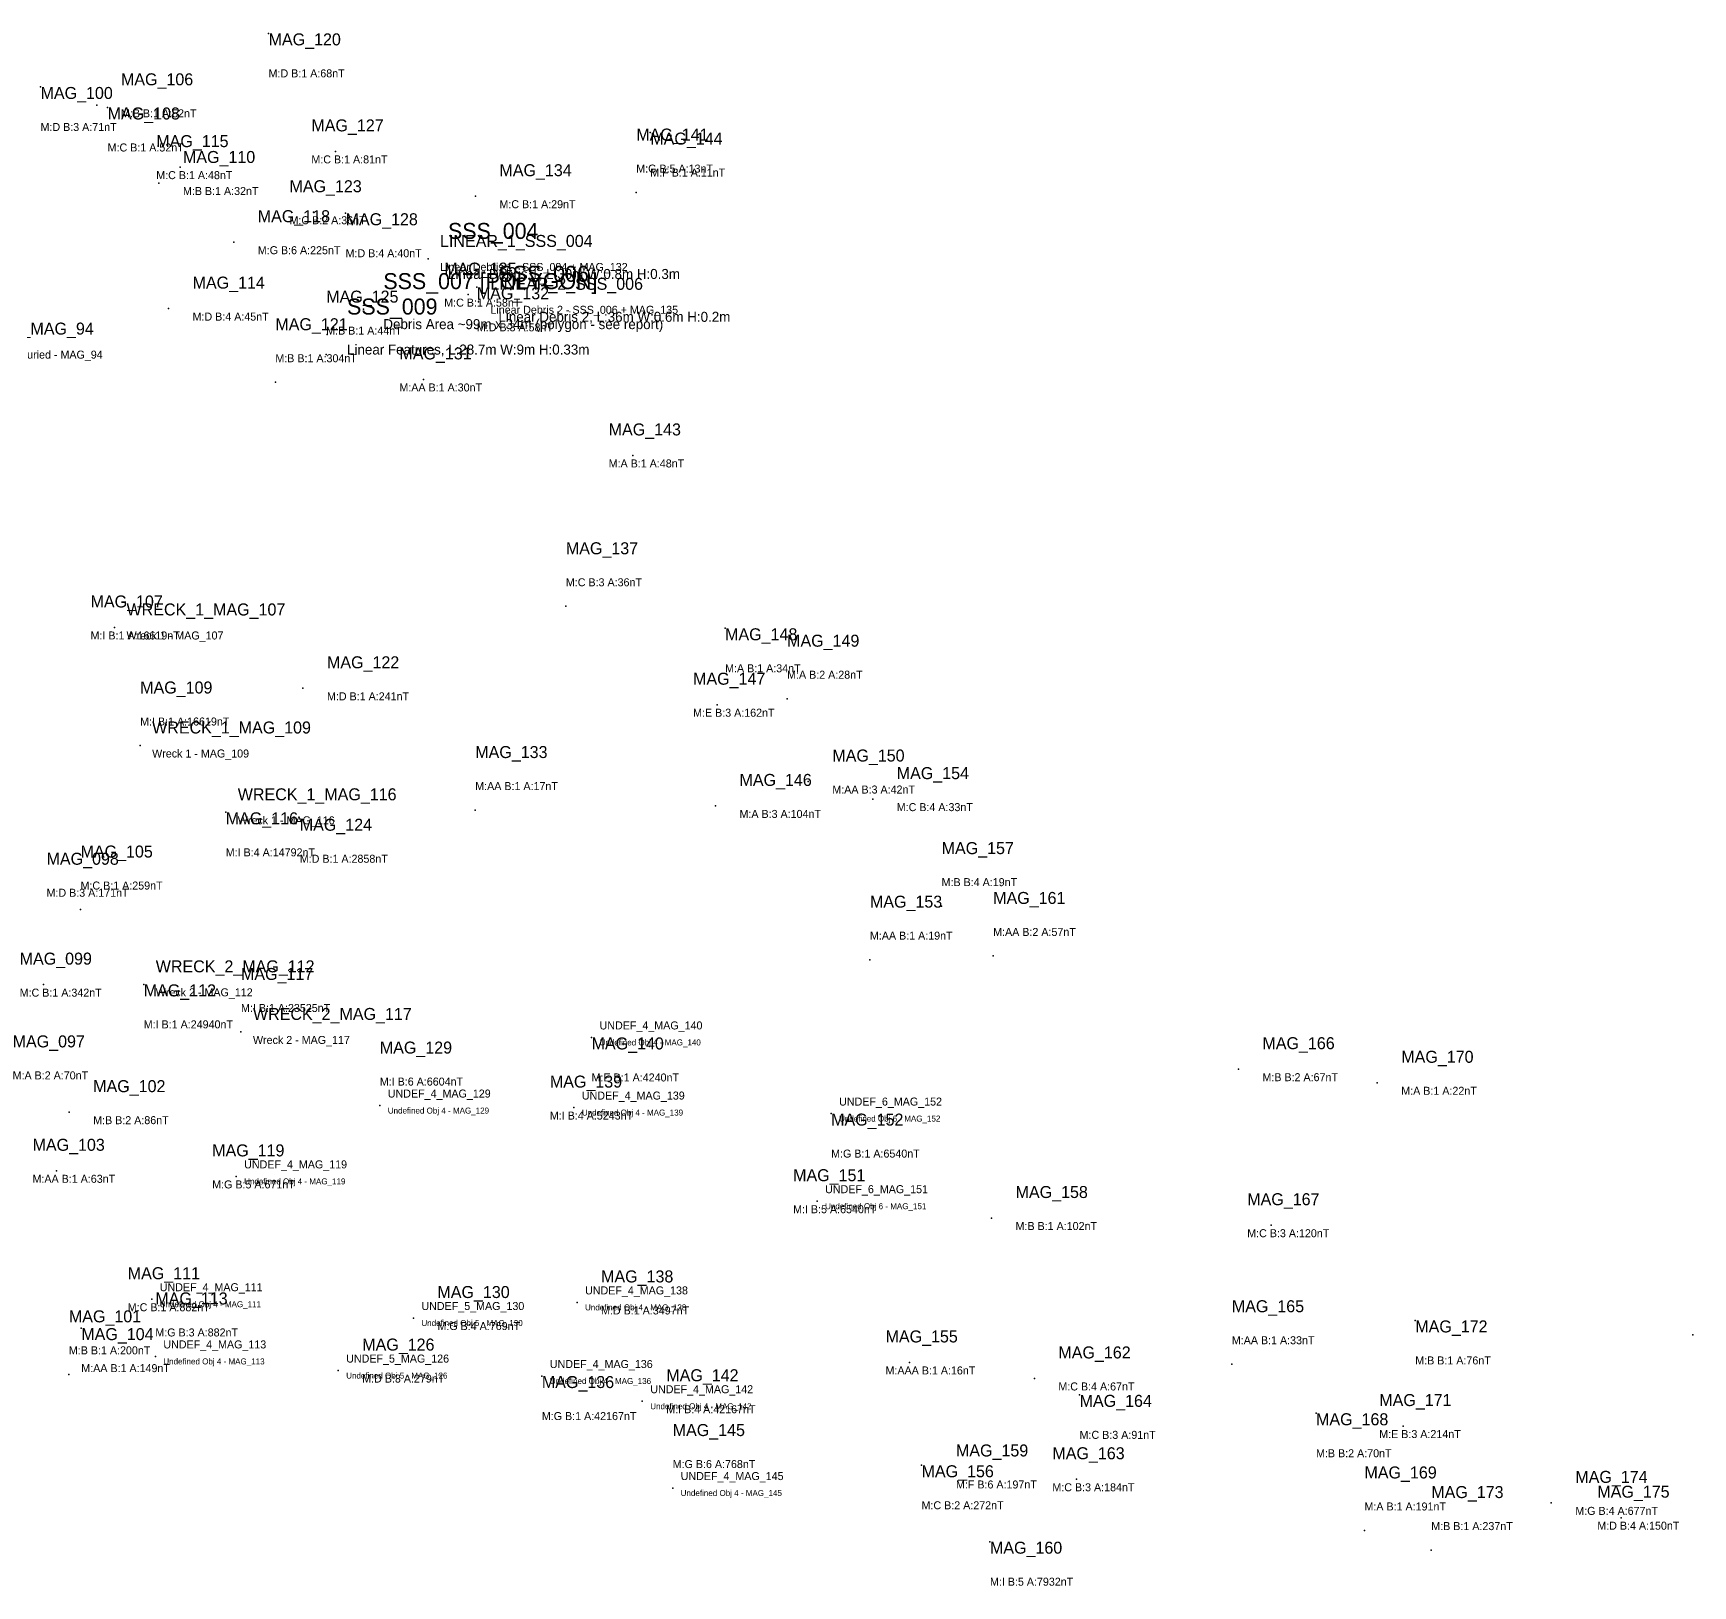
# Model space of a CAD drawing. Extents: x 536277 to 537697, y 710315 to 710997.
# Drawn here: x 536567.5 to 536982.3, y 710360.9 to 710749 of the extents above; entities that cross this region are included whole.
import ezdxf

# ---------------------------------------------------------------- set-up
doc = ezdxf.new("R2010")
doc.units = 0
for name, color, linetype in [('DEBRIS', 30, 'CONTINUOUS'), ('LINEAR_DEBRIS', 140, 'CONTINUOUS'), ('SSS_TARGETS', 160, 'CONTINUOUS'), ('UNDEFINED_CONSTRUCTION', 5, 'CONTINUOUS'), ('UNDEFINED_OBJECTS', 6, 'CONTINUOUS'), ('UNDEFINED_OBJECTS_DETAIL', 210, 'CONTINUOUS'), ('WRECKS', 1, 'CONTINUOUS')]:
    doc.layers.add(name, color=color, linetype=linetype)

msp = doc.modelspace()

# ---------------------------------------------------------------- linework, layer by layer
at = {"layer": 'DEBRIS'}
for p in [(536626.313, 710748.925), (536569.313, 710735.525), (536583.414, 710730.939), (536586.082, 710730.401), (536721.713, 710724.125), (536643.013, 710719.425), (536604.245, 710715.491), (536598.913, 710711.525), (536678.013, 710708.225), (536718.213, 710709.125), (536637.541, 710704.215), (536645.558, 710703.967), (536617.613, 710696.725), (536676.213, 710683.625), (536678.362, 710685.452), (536601.313, 710680.125), (536640.713, 710668.625), (536628.013, 710661.725), (536665.013, 710662.425), (536717.313, 710643.425), (536700.613, 710605.725), (536740.413, 710600.225), (536634.913, 710585.225), (536755.913, 710582.625), (536738.413, 710581.125), (536761.213, 710561.925), (536777.313, 710557.525), (536677.963, 710554.792), (536738.013, 710555.825), (536634.113, 710552.625), (536579.313, 710529.925), (536794.529, 710530.777), (536776.612, 710517.397), (536807.413, 710518.325), (536570.096, 710511.158), (536868.713, 710490.025), (536903.413, 710486.625), (536576.473, 710479.282), (536573.313, 710464.625), (536807.013, 710452.825), (536876.913, 710451.025), (536579.502, 710425.304), (536912.913, 710427.225), (536982.279, 710423.652), (536786.513, 710416.725), (536867.063, 710416.274), (536576.401, 710413.747), (536817.713, 710412.725), (536829.013, 710408.625), (536888.113, 710404.025), (536909.913, 710400.825), (536789.513, 710391.025), (536804.113, 710388.225), (536828.213, 710387.525), (536946.913, 710381.625), (536964.413, 710377.925), (536806.613, 710371.925), (536900.213, 710374.725), (536916.913, 710369.825)]:
    msp.add_point(p, dxfattribs=at)
at = {"layer": 'LINEAR_DEBRIS'}
for p in [(536666.16, 710692.54), (536678.76, 710681.83)]:
    msp.add_point(p, dxfattribs=at)
at = {"layer": 'SSS_TARGETS'}
for p in [(536666.16, 710692.54), (536678.76, 710681.83), (536650, 710680), (536640.93, 710673.65)]:
    msp.add_point(p, dxfattribs=at)
at = {"layer": 'UNDEFINED_CONSTRUCTION'}
for p in [(536707.042, 710497.955), (536654.113, 710480.925), (536702.613, 710480.425), (536766.913, 710478.925), (536618.213, 710463.225), (536763.413, 710457.025), (536597.113, 710432.525), (536703.413, 710431.725), (536598.013, 710418.225), (536694.613, 710413.325), (536719.713, 710407.025), (536727.313, 710385.325)]:
    msp.add_point(p, dxfattribs=at)
at = {"layer": 'UNDEFINED_OBJECTS'}
for p in [(536662.513, 710427.825), (536643.713, 710414.692)]:
    msp.add_point(p, dxfattribs=at)
at = {"layer": 'UNDEFINED_OBJECTS_DETAIL'}
for p in [(536707.04, 710497.96), (536654.11, 710480.93), (536702.61, 710480.43), (536766.91, 710478.93), (536618.21, 710463.23), (536763.41, 710457.03), (536597.11, 710432.53), (536703.41, 710431.73), (536662.51, 710427.83), (536598.01, 710418.23), (536643.71, 710414.69), (536694.61, 710413.33), (536719.71, 710407.03), (536727.31, 710385.33)]:
    msp.add_point(p, dxfattribs=at)
at = {"layer": 'WRECKS'}
for p in [(536587.81, 710600.43), (536587.813, 710600.425), (536594.21, 710570.93), (536594.213, 710570.925), (536615.61, 710554.23), (536615.613, 710554.225), (536595.11, 710511.23), (536595.113, 710511.225), (536619.41, 710499.33), (536619.413, 710499.325)]:
    msp.add_point(p, dxfattribs=at)

# ---------------------------------------------------------------- texts
at = {"layer": 'DEBRIS'}
for s, height, p in [('MAG_120', 3, (536626.313, 710745.925)), ('M:D B:1 A:68nT', 2, (536626.313, 710737.925)), ('MAG_106', 3, (536589.414, 710735.939)), ('MAG_100', 3, (536569.313, 710732.525)), ('MAG_108', 3, (536586.082, 710727.401)), ('M:B B:1 A:52nT', 2, (536589.414, 710727.939)), ('MAG_127', 3, (536637.013, 710724.425)), ('M:D B:3 A:71nT', 2, (536569.313, 710724.525)), ('MAG_115', 3, (536598.245, 710720.491)), ('MAG_141', 3, (536718.213, 710722.125)), ('MAG_144', 3, (536721.713, 710721.125)), ('M:C B:1 A:52nT', 2, (536586.082, 710719.401)), ('MAG_110', 3, (536604.913, 710716.525)), ('M:C B:1 A:81nT', 2, (536637.013, 710716.425)), ('MAG_134', 3, (536684.013, 710713.225)), ('M:G B:5 A:13nT', 2, (536718.213, 710714.125)), ('M:F B:1 A:11nT', 2, (536721.713, 710713.125)), ('M:C B:1 A:48nT', 2, (536598.245, 710712.491)), ('MAG_123', 3, (536631.541, 710709.215)), ('M:B B:1 A:32nT', 2, (536604.913, 710708.525)), ('M:C B:1 A:29nT', 2, (536684.013, 710705.225)), ('MAG_118', 3, (536623.613, 710701.725)), ('M:C B:2 A:36nT', 2, (536631.541, 710701.215)), ('MAG_128', 3, (536645.558, 710700.967)), ('M:G B:6 A:225nT', 2, (536623.613, 710693.725)), ('M:D B:4 A:40nT', 2, (536645.558, 710692.967)), ('MAG_135', 3, (536670.213, 710688.625)), ('MAG_114', 3, (536607.313, 710685.125)), ('MAG_125', 3, (536640.713, 710681.625)), ('M:C B:1 A:58nT', 2, (536670.213, 710680.625)), ('MAG_132', 3, (536678.362, 710682.452)), ('M:D B:4 A:45nT', 2, (536607.313, 710677.125)), ('MAG_121', 3, (536628.013, 710674.725)), ('M:B B:1 A:44nT', 2, (536640.713, 710673.625)), ('M:D B:3 A:58nT', 2, (536678.362, 710674.452)), ('MAG_131', 3, (536659.013, 710667.425)), ('M:B B:1 A:304nT', 2, (536628.013, 710666.725)), ('M:AA B:1 A:30nT', 2, (536659.013, 710659.425)), ('MAG_143', 3, (536711.313, 710648.425)), ('M:A B:1 A:48nT', 2, (536711.313, 710640.425)), ('MAG_137', 3, (536700.613, 710618.725)), ('M:C B:3 A:36nT', 2, (536700.613, 710610.725)), ('MAG_148', 3, (536740.413, 710597.225)), ('MAG_149', 3, (536755.913, 710595.625)), ('MAG_122', 3, (536640.913, 710590.225)), ('M:A B:1 A:34nT', 2, (536740.413, 710589.225)), ('MAG_147', 3, (536732.413, 710586.125)), ('M:A B:2 A:28nT', 2, (536755.913, 710587.625)), ('M:D B:1 A:241nT', 2, (536640.913, 710582.225)), ('M:E B:3 A:162nT', 2, (536732.413, 710578.125)), ('MAG_133', 3, (536677.963, 710567.792)), ('MAG_150', 3, (536767.213, 710566.925)), ('M:AA B:1 A:17nT', 2, (536677.963, 710559.792)), ('MAG_146', 3, (536744.013, 710560.825)), ('MAG_154', 3, (536783.313, 710562.525)), ('M:AA B:3 A:42nT', 2, (536767.213, 710558.925)), ('M:A B:3 A:104nT', 2, (536744.013, 710552.825)), ('M:C B:4 A:33nT', 2, (536783.313, 710554.525)), ('MAG_124', 3, (536634.113, 710549.625)), ('MAG_105', 3, (536579.313, 710542.925)), ('MAG_157', 3, (536794.529, 710543.777)), ('MAG_098', 3, (536570.813, 710541.125)), ('M:D B:1 A:2858nT', 2, (536634.113, 710541.625)), ('M:C B:1 A:259nT', 2, (536579.313, 710534.925)), ('M:B B:4 A:19nT', 2, (536794.529, 710535.777)), ('M:D B:3 A:171nT', 2, (536570.813, 710533.125)), ('MAG_153', 3, (536776.612, 710530.397)), ('MAG_161', 3, (536807.413, 710531.325)), ('M:AA B:1 A:19nT', 2, (536776.612, 710522.397)), ('M:AA B:2 A:57nT', 2, (536807.413, 710523.325)), ('MAG_099', 3, (536564.096, 710516.158)), ('M:C B:1 A:342nT', 2, (536564.096, 710508.158)), ('MAG_097', 3, (536562.338, 710495.475)), ('MAG_166', 3, (536874.713, 710495.025)), ('MAG_170', 3, (536909.413, 710491.625)), ('M:A B:2 A:70nT', 2, (536562.338, 710487.475)), ('MAG_102', 3, (536582.473, 710484.282)), ('M:B B:2 A:67nT', 2, (536874.713, 710487.025)), ('M:A B:1 A:22nT', 2, (536909.413, 710483.625)), ('M:B B:2 A:86nT', 2, (536582.473, 710476.282)), ('MAG_103', 3, (536567.313, 710469.625)), ('M:AA B:1 A:63nT', 2, (536567.313, 710461.625)), ('MAG_158', 3, (536813.013, 710457.825)), ('MAG_167', 3, (536870.913, 710456.025)), ('M:B B:1 A:102nT', 2, (536813.013, 710449.825)), ('M:C B:3 A:120nT', 2, (536870.913, 710448.025)), ('MAG_101', 3, (536576.401, 710426.747)), ('MAG_165', 3, (536867.063, 710429.274)), ('MAG_104', 3, (536579.502, 710422.304)), ('MAG_155', 3, (536780.513, 710421.725)), ('MAG_172', 3, (536912.913, 710424.225)), ('M:B B:1 A:200nT', 2, (536576.401, 710418.747)), ('MAG_162', 3, (536823.713, 710417.725)), ('M:AA B:1 A:33nT', 2, (536867.063, 710421.274)), ('M:AA B:1 A:149nT', 2, (536579.502, 710414.304)), ('M:B B:1 A:76nT', 2, (536912.913, 710416.225)), ('M:AAA B:1 A:16nT', 2, (536780.513, 710413.725)), ('M:C B:4 A:67nT', 2, (536823.713, 710409.725)), ('MAG_164', 3, (536829.013, 710405.625)), ('MAG_171', 3, (536903.913, 710405.825)), ('MAG_168', 3, (536888.113, 710401.025)), ('M:E B:3 A:214nT', 2, (536903.913, 710397.825)), ('MAG_159', 3, (536798.113, 710393.225)), ('MAG_163', 3, (536822.213, 710392.525)), ('M:C B:3 A:91nT', 2, (536829.013, 710397.625)), ('M:B B:2 A:70nT', 2, (536888.113, 710393.025)), ('MAG_156', 3, (536789.513, 710388.025)), ('M:F B:6 A:197nT', 2, (536798.113, 710385.225)), ('MAG_169', 3, (536900.213, 710387.725)), ('MAG_174', 3, (536952.913, 710386.625)), ('M:C B:3 A:184nT', 2, (536822.213, 710384.525)), ('MAG_173', 3, (536916.913, 710382.825)), ('MAG_175', 3, (536958.413, 710382.925)), ('M:C B:2 A:272nT', 2, (536789.513, 710380.025)), ('M:A B:1 A:191nT', 2, (536900.213, 710379.725)), ('M:G B:4 A:677nT', 2, (536952.913, 710378.625)), ('M:B B:1 A:237nT', 2, (536916.913, 710374.825)), ('M:D B:4 A:150nT', 2, (536958.413, 710374.925)), ('MAG_160', 3, (536806.613, 710368.925)), ('M:I B:5 A:7932nT', 2, (536806.613, 710360.925))]:
    msp.add_text(s, height=height, dxfattribs=at).set_placement(p)
at = {"layer": 'LINEAR_DEBRIS'}
for s, height, p in [('LINEAR_1_SSS_004', 3, (536669.16, 710695.54)), ('Linear Debris 1 - SSS_004 + MAG_132', 2, (536669.16, 710689.54)), ('LINEAR_2_SSS_006', 3, (536681.76, 710684.83)), ('Linear Debris 2 - SSS_006 + MAG_135', 2, (536681.76, 710678.83)), ('LINEAR_4_MAG_94', 3, (536545.61, 710673.63)), ('Linear Debris 4 buried - MAG_94', 2, (536545.61, 710667.63))]:
    msp.add_text(s, height=height, dxfattribs=at).set_placement(p)
at = {"layer": 'SSS_TARGETS'}
for s, height, p in [('SSS_004', 4, (536671.16, 710697.54)), ('Linear Debris 1, L:30m W:0.8m H:0.3m', 2.5, (536671.16, 710687.54)), ('SSS_006', 4, (536683.76, 710686.83)), ('SSS_007 [POLYGON]', 4, (536655, 710685)), ('SSS_009', 4, (536645.93, 710678.65)), ('Debris Area ~99m x 34m (polygon - see report)', 2.5, (536655, 710675)), ('Linear Debris 2, L:36m W:0.6m H:0.2m', 2.5, (536683.76, 710676.83)), ('Linear Features, L:28.7m W:9m H:0.33m', 2.5, (536645.93, 710668.65))]:
    msp.add_text(s, height=height, dxfattribs=at).set_placement(p)
at = {"layer": 'UNDEFINED_CONSTRUCTION'}
for s, height, p in [('MAG_129', 3, (536654.113, 710493.925)), ('MAG_140', 3, (536707.042, 710494.955)), ('M:I B:6 A:6604nT', 2, (536654.113, 710485.925)), ('MAG_139', 3, (536696.613, 710485.425)), ('M:E B:1 A:4240nT', 2, (536707.042, 710486.955)), ('M:I B:4 A:5243nT', 2, (536696.613, 710477.425)), ('MAG_152', 3, (536766.913, 710475.925)), ('MAG_119', 3, (536612.213, 710468.225)), ('M:G B:1 A:6540nT', 2, (536766.913, 710467.925)), ('M:G B:5 A:671nT', 2, (536612.213, 710460.225)), ('MAG_151', 3, (536757.413, 710462.025)), ('M:I B:5 A:6540nT', 2, (536757.413, 710454.025)), ('MAG_111', 3, (536591.113, 710437.525)), ('MAG_138', 3, (536709.413, 710436.725)), ('MAG_113', 3, (536598.013, 710431.225)), ('M:C B:1 A:882nT', 2, (536591.113, 710429.525)), ('M:D B:1 A:3497nT', 2, (536709.413, 710428.725)), ('M:G B:3 A:882nT', 2, (536598.013, 710423.225)), ('MAG_136', 3, (536694.613, 710410.325)), ('MAG_142', 3, (536725.713, 710412.025)), ('M:G B:1 A:42167nT', 2, (536694.613, 710402.325)), ('M:I B:4 A:42167nT', 2, (536725.713, 710404.025)), ('MAG_145', 3, (536727.313, 710398.325)), ('M:G B:6 A:768nT', 2, (536727.313, 710390.325))]:
    msp.add_text(s, height=height, dxfattribs=at).set_placement(p)
at = {"layer": 'UNDEFINED_OBJECTS'}
for s, height, p in [('MAG_130', 3, (536668.513, 710432.825)), ('M:G B:4 A:769nT', 2, (536668.513, 710424.825)), ('MAG_126', 3, (536649.713, 710419.692)), ('M:D B:3 A:279nT', 2, (536649.713, 710411.692))]:
    msp.add_text(s, height=height, dxfattribs=at).set_placement(p)
at = {"layer": 'UNDEFINED_OBJECTS_DETAIL'}
for s, height, p in [('UNDEF_4_MAG_140', 2, (536709.04, 710499.96)), ('Undefined Obj 4 - MAG_140', 1.5, (536709.04, 710495.96)), ('UNDEF_4_MAG_129', 2, (536656.11, 710482.93)), ('UNDEF_4_MAG_139', 2, (536704.61, 710482.43)), ('UNDEF_6_MAG_152', 2, (536768.91, 710480.93)), ('Undefined Obj 4 - MAG_129', 1.5, (536656.11, 710478.93)), ('Undefined Obj 4 - MAG_139', 1.5, (536704.61, 710478.43)), ('Undefined Obj 6 - MAG_152', 1.5, (536768.91, 710476.93)), ('UNDEF_4_MAG_119', 2, (536620.21, 710465.23)), ('Undefined Obj 4 - MAG_119', 1.5, (536620.21, 710461.23)), ('UNDEF_6_MAG_151', 2, (536765.41, 710459.03)), ('Undefined Obj 6 - MAG_151', 1.5, (536765.41, 710455.03)), ('UNDEF_4_MAG_111', 2, (536599.11, 710434.53)), ('UNDEF_4_MAG_138', 2, (536705.41, 710433.73)), ('Undefined Obj 4 - MAG_111', 1.5, (536599.11, 710430.53)), ('UNDEF_5_MAG_130', 2, (536664.51, 710429.83)), ('Undefined Obj 4 - MAG_138', 1.5, (536705.41, 710429.73)), ('Undefined Obj 5 - MAG_130', 1.5, (536664.51, 710425.83)), ('UNDEF_4_MAG_113', 2, (536600.01, 710420.23)), ('Undefined Obj 4 - MAG_113', 1.5, (536600.01, 710416.23)), ('UNDEF_5_MAG_126', 2, (536645.71, 710416.69)), ('UNDEF_4_MAG_136', 2, (536696.61, 710415.33)), ('Undefined Obj 5 - MAG_126', 1.5, (536645.71, 710412.69)), ('Undefined Obj 4 - MAG_136', 1.5, (536696.61, 710411.33)), ('UNDEF_4_MAG_142', 2, (536721.71, 710409.03)), ('Undefined Obj 4 - MAG_142', 1.5, (536721.71, 710405.03)), ('UNDEF_4_MAG_145', 2, (536729.31, 710387.33)), ('Undefined Obj 4 - MAG_145', 1.5, (536729.31, 710383.33))]:
    msp.add_text(s, height=height, dxfattribs=at).set_placement(p)
at = {"layer": 'WRECKS'}
for s, height, p in [('MAG_107', 3, (536581.813, 710605.425)), ('WRECK_1_MAG_107', 3, (536590.81, 710603.43)), ('M:I B:1 A:16619nT', 2, (536581.813, 710597.425)), ('Wreck 1 - MAG_107', 2, (536590.81, 710597.43)), ('MAG_109', 3, (536594.213, 710583.925)), ('M:I B:1 A:16619nT', 2, (536594.213, 710575.925)), ('WRECK_1_MAG_109', 3, (536597.21, 710573.93)), ('Wreck 1 - MAG_109', 2, (536597.21, 710567.93)), ('WRECK_1_MAG_116', 3, (536618.61, 710557.23)), ('MAG_116', 3, (536615.613, 710551.225)), ('Wreck 1 - MAG_116', 2, (536618.61, 710551.23)), ('M:I B:4 A:14792nT', 2, (536615.613, 710543.225)), ('WRECK_2_MAG_112', 3, (536598.11, 710514.23)), ('MAG_117', 3, (536619.413, 710512.325)), ('MAG_112', 3, (536595.113, 710508.225)), ('Wreck 2 - MAG_112', 2, (536598.11, 710508.23)), ('M:I B:1 A:23525nT', 2, (536619.413, 710504.325)), ('WRECK_2_MAG_117', 3, (536622.41, 710502.33)), ('M:I B:1 A:24940nT', 2, (536595.113, 710500.225)), ('Wreck 2 - MAG_117', 2, (536622.41, 710496.33))]:
    msp.add_text(s, height=height, dxfattribs=at).set_placement(p)

doc.saveas('drawing.dxf')
